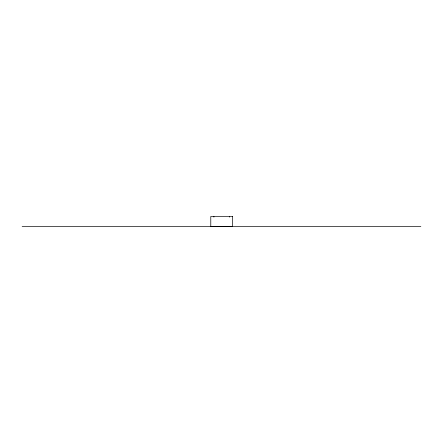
<?xml version="1.0" encoding="UTF-8"?>
<svg xmlns="http://www.w3.org/2000/svg" width="443" height="443" viewBox="0 0 443 443"><rect width="100%" height="100%" fill="white"/><g stroke="black" fill="none" stroke-linecap="round" stroke-linejoin="round"><path stroke-width="0.66" d="M22.15 226.467L420.85 226.467M229.468 216.466L229.468 217.114M213.908 216.466L213.908 217.114M232.592 216.466L210.785 216.466L210.785 226.534L232.592 226.534L232.592 216.466"/></g></svg>
